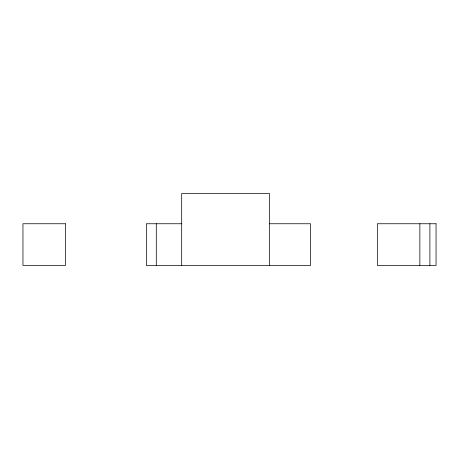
<?xml version="1.0" encoding="UTF-8"?>
<svg xmlns="http://www.w3.org/2000/svg" width="459" height="459" viewBox="0 0 459 459"><rect width="100%" height="100%" fill="white"/><g stroke="black" fill="none" stroke-linecap="round" stroke-linejoin="round"><path stroke-width="0.69" d="M181.804 223.751L146.346 223.751L146.346 265.463L310.548 265.463L310.548 223.751L269.444 223.751M429.894 223.751L429.894 265.463M419.865 223.751L419.865 265.463M269.519 265.463L269.519 193.537L181.684 193.537L181.684 265.463M156.289 223.751L156.289 265.463M65.476 223.751L22.95 223.751L22.95 265.463L65.476 265.463L65.476 223.751M436.05 223.751L377.338 223.751L377.338 265.463L436.05 265.463L436.05 223.751"/></g></svg>
